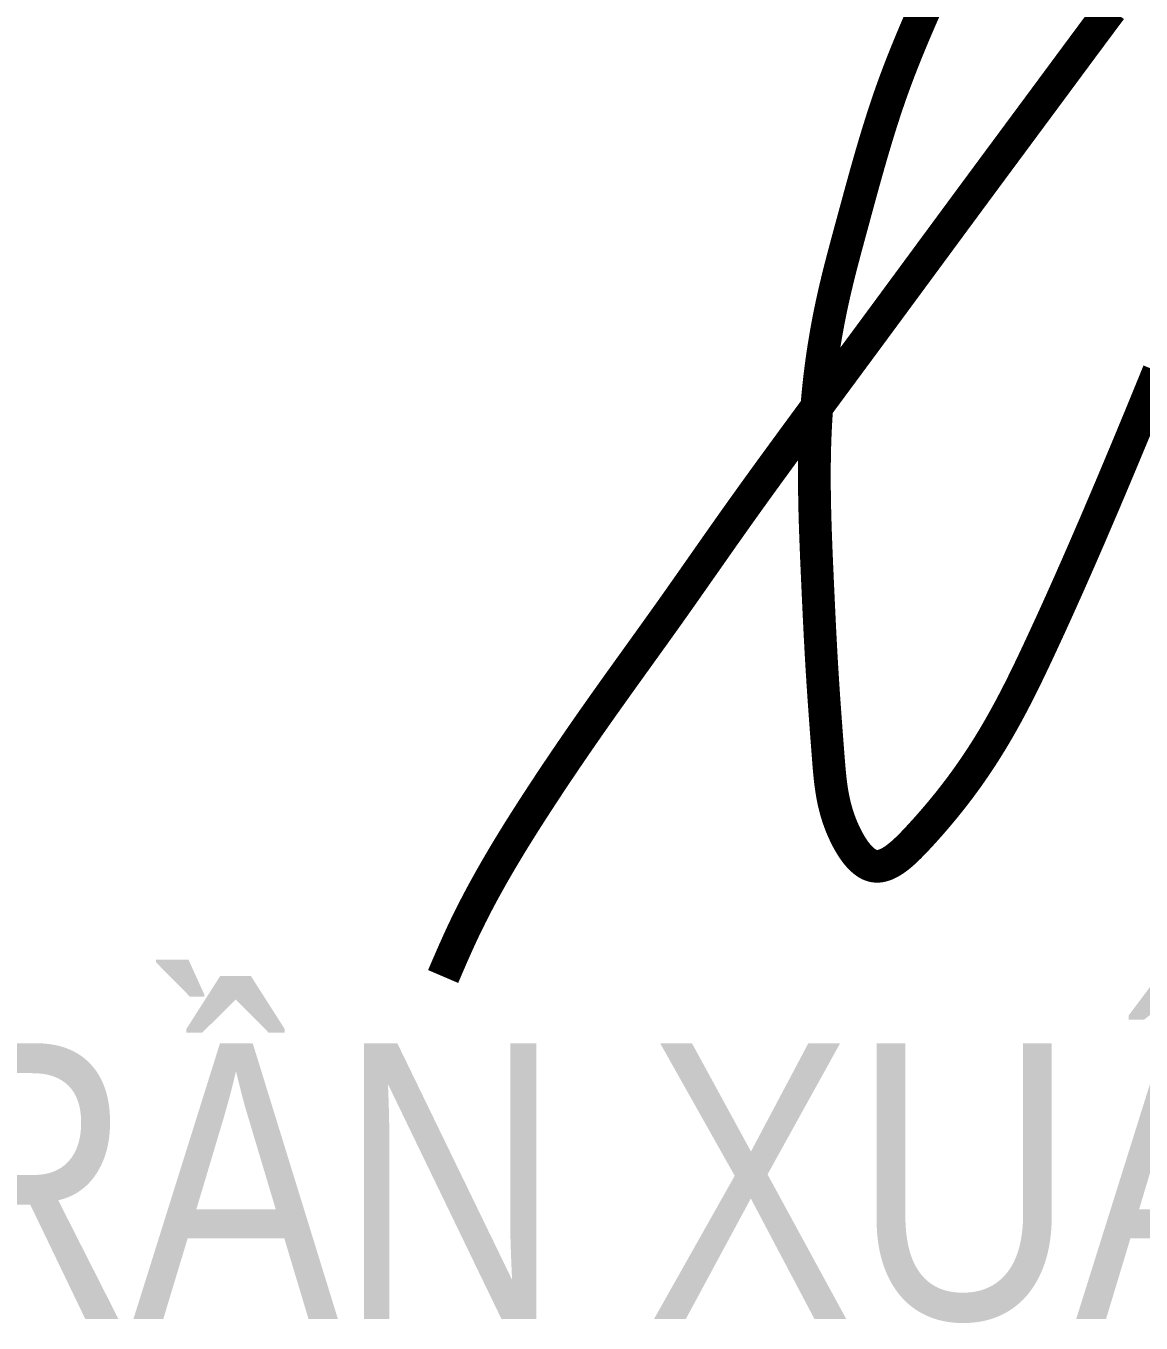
# Model space of a CAD drawing. Header units: millimetres. Extents: x 596422 to 1674380, y -367470 to 58862.
# Drawn here: x 785400 to 786167, y 6424 to 7317 of the extents above; entities that cross this region are included whole.
import ezdxf
from ezdxf.enums import TextEntityAlignment as Align

# ---------------------------------------------------------------- set-up
doc = ezdxf.new("R2010")
doc.units = ezdxf.units.MM
doc.header["$LTSCALE"] = 600
doc.header["$MEASUREMENT"] = 0
doc.layers.get('0').update_dxf_attribs({"lineweight": 0})
for name, color, linetype, lineweight in [('2110 dim 0.13', 149, 'Continuous', 13), ('ISO', 33, 'Continuous', 15), ('LC Text1', 3, 'Continuous', 20), ('LC Text2', 7, 'Continuous', 25)]:
    doc.layers.add(name, color=color, linetype=linetype, lineweight=lineweight)
doc.styles.add('ALC2', font='VHARIAL.TTF', dxfattribs={"width": 0.8})
doc.styles.add('Title', font='VHAVAN.TTF', dxfattribs={"width": 0.8})

# ---------------------------------------------------------------- blocks, each defined once
blk = doc.blocks.new('chukyLong')
at = {"layer": 'ISO', "ltscale": 2, "const_width": 50}
for points in [[(-25585.878460513, -150282.6960834), (-25592.68291131073, -150298.2553592259), (-25596.05495631478, -150306.0463244238), (-25599.40357691238, -150313.8460101562), (-25602.72629499612, -150321.6552931814), (-25606.02063245858, -150329.4750502578), (-25609.28411119233, -150337.3061581439), (-25612.51425308995, -150345.1494935981), (-25615.70858004402, -150353.0059333787), (-25618.86461394711, -150360.8763542442), (-25621.97987669182, -150368.7616329529), (-25625.05189017072, -150376.6626462632), (-25628.07817627637, -150384.5802709336), (-25631.05625690137, -150392.5153837223), (-25634.77887560595, -150402.6577542229), (-25636.85818588073, -150408.4414719949), (-25639.68047791899, -150416.4329550515), (-25642.45270173555, -150424.442483331), (-25645.17704514916, -150432.469223693), (-25647.85569597859, -150440.5123429974), (-25650.49084204258, -150448.571008104), (-25653.08467115989, -150456.6443858724), (-25655.63937114927, -150464.7316431623), (-25658.15712982948, -150472.8319468337), (-25660.64013501928, -150480.9444637462), (-25663.09057453741, -150489.0683607595), (-25665.51063620263, -150497.2028047335), (-25667.90250783371, -150505.3469625278), (-25670.26837724939, -150513.5000010023), (-25672.61043226842, -150521.6610870166), (-25677.23185039158, -150538.004069104), (-25681.78426475322, -150554.3692436679), (-25686.28517790339, -150570.7499455864), (-25690.75209239213, -150587.1395097375), (-25697.72173999381, -150612.811020573), (-25704.09796439542, -150636.3028798919), (-25708.50311403663, -150652.6929747032), (-25712.83343637187, -150669.0990111437), (-25714.9595276883, -150677.3111126659), (-25717.0537006445, -150685.5309258246), (-25719.11155139589, -150693.7596926963), (-25721.12867609788, -150701.9986553573), (-25723.1006709059, -150710.249055884), (-25725.95105725781, -150722.5896788159), (-25726.89174309888, -150726.7891004487), (-25728.7041376729, -150735.0802977851), (-25730.45986269333, -150743.3852396772), (-25732.15854559159, -150751.7034022033), (-25733.79981379912, -150760.0342614418), (-25735.38329474737, -150768.3772934709), (-25736.90861586777, -150776.7319743689), (-25738.37540459177, -150785.0977802144), (-25739.7832883508, -150793.4741870854), (-25741.1318945763, -150801.8606710605), (-25742.42085069971, -150810.2567082178), (-25743.64978415248, -150818.6617746358), (-25744.81832236603, -150827.0753463928), (-25745.92609277182, -150835.4968995671), (-25746.97272280127, -150843.925910237), (-25747.95783988583, -150852.3618544809), (-25748.88107145693, -150860.8042083771), (-25749.74204494602, -150869.2524480039), (-25750.54038778455, -150877.7060494396), (-25751.27572740393, -150886.1644887627), (-25752.19277116438, -150897.9325216657), (-25752.55599794929, -150903.0937962107), (-25753.10168104351, -150911.5637941698), (-25753.58676101837, -150920.0369959801), (-25754.01328235161, -150928.5131645382), (-25754.38328952094, -150936.9920627408), (-25754.69882700411, -150945.4734534845), (-25754.96193927885, -150953.9570996662), (-25755.17467082288, -150962.4427641825), (-25755.33906611393, -150970.93020993), (-25755.45716962975, -150979.4191998055), (-25755.53102584804, -150987.9094967056), (-25755.56267924655, -150996.4008635271), (-25755.55417430302, -151004.8930631666), (-25755.50755549515, -151013.3858585208), (-25755.4248673007, -151021.8790124865), (-25755.30815419738, -151030.3722879602), (-25755.15946066293, -151038.8654478387), (-25754.98083117509, -151047.3582550186), (-25754.77431021156, -151055.8504723968), (-25754.28577176843, -151072.8321893343), (-25753.71020115539, -151089.8087018247), (-25753.06395419427, -151106.7781130416), (-25752.36338670693, -151123.7385261584), (-25751.62485451519, -151140.6880443487), (-25750.78999012729, -151159.2767883506), (-25749.31746291199, -151191.4627578749), (-25748.52030902377, -151208.3765064185), (-25747.69725018062, -151225.2964250851), (-25746.84062104811, -151242.2297643218), (-25745.94275629182, -151259.1837745757), (-25744.9959905773, -151276.1657062937), (-25743.8896811463, -151294.8742544697), (-25742.92706947279, -151310.2381493464), (-25741.80418848359, -151327.3121947913), (-25740.63255935257, -151344.3778289665), (-25739.42072847279, -151361.4079289767), (-25738.17724223734, -151378.3753719265), (-25737.54629910908, -151386.8271210991), (-25736.9106470393, -151395.2530349209), (-25736.27135432713, -151403.6497230299), (-25735.62948927172, -151412.0137950644), (-25734.98612017219, -151420.3418606623), (-25734.22178556645, -151430.1781269766), (-25733.69577671191, -151436.8777076965), (-25733.02031906114, -151445.090502161), (-25732.27942700141, -151453.2799984617), (-25731.87301914303, -151457.36947901), (-25731.43654397219, -151461.4572980685), (-25730.96543191884, -151465.544843321), (-25730.4551134129, -151469.6335024512), (-25729.9010188843, -151473.7246631429), (-25729.29857876297, -151477.8197130797), (-25728.64322347884, -151481.9200399456), (-25727.93038346185, -151486.0270314241), (-25727.15548914191, -151490.142075199), (-25726.31397094897, -151494.2665589541), (-25725.40125931295, -151498.401870373), (-25724.41278466378, -151502.5493971396), (-25723.34397743138, -151506.7105269376), (-25722.1902680457, -151510.8866474506), (-25720.94708693665, -151515.0791463625), (-25719.60986453417, -151519.289411357), (-25718.90455985725, -151521.4016397864), (-25718.17403126819, -151523.5188301178), (-25717.41770757074, -151525.6411558118), (-25716.63501756863, -151527.7687903287), (-25715.82539006562, -151529.901907129), (-25714.98825386544, -151532.0406796733), (-25714.12303777183, -151534.185281422), (-25713.22917058853, -151536.3358858355), (-25712.30608111928, -151538.4926663744), (-25711.35319816784, -151540.655796499), (-25710.74237471433, -151542.0108086868), (-25709.35625524899, -151545.0000822647), (-25708.31259210256, -151547.1761713239), (-25707.23952635532, -151549.3498933373), (-25706.13761335375, -151551.5174596497), (-25705.00740844429, -151553.6750816056), (-25703.84946697341, -151555.8189705497), (-25702.66434428757, -151557.9453378266), (-25701.45259573322, -151560.0503947811), (-25700.21477665683, -151562.1303527577), (-25698.95144240485, -151564.1814231011), (-25697.66314832374, -151566.199817156), (-25696.35044975997, -151568.181746267), (-25695.01390206, -151570.1234217788), (-25693.65406057028, -151572.021055036), (-25692.27148063727, -151573.8708573833), (-25690.86671760743, -151575.6690401653), (-25689.44032682723, -151577.4118147267), (-25687.99286364311, -151579.0953924122), (-25686.52488340155, -151580.7159845664), (-25685.036941449, -151582.2698025339), (-25683.52959313192, -151583.7530576594), (-25682.00339379677, -151585.1619612875), (-25680.45889879002, -151586.492724763), (-25678.8966634581, -151587.7415594304), (-25677.3172431475, -151588.9046766344), (-25675.72119320467, -151589.9782877198), (-25674.10906897607, -151590.958604031), (-25673.29715255037, -151591.4125926915), (-25672.48142580815, -151591.8418369128), (-25671.66195816773, -151592.2458631129), (-25670.83881904739, -151592.6241977099), (-25670.01207786545, -151592.9763671218), (-25669.18180404022, -151593.3018977668), (-25668.34806699002, -151593.6003160629), (-25667.51093613313, -151593.8711484282), (-25666.67048088788, -151594.1139212809), (-25665.82677067257, -151594.3281610389), (-25665.16453942652, -151594.4755570986), (-25664.12986492343, -151594.6694064066), (-25663.27681597765, -151594.7965132097), (-25662.42080387192, -151594.8951045581), (-25661.561904399, -151594.9655689973), (-25660.70019335169, -151595.0082950725), (-25659.83574652276, -151595.023671329), (-25658.96863970498, -151595.0120863122), (-25658.09894869114, -151594.9739285674), (-25657.22674927401, -151594.9095866401), (-25656.35211724637, -151594.8194490754), (-25655.47512840102, -151594.7039044188), (-25654.59585853071, -151594.5633412155), (-25653.71438342823, -151594.398148011), (-25651.94512069787, -151593.9954257794), (-25650.1679465522, -151593.4988460867), (-25648.38346733342, -151592.9115172956), (-25646.59228938377, -151592.2365477688), (-25644.79501904549, -151591.477045869), (-25642.99226266081, -151590.6361199588), (-25641.18462657194, -151589.7168784011), (-25639.37271712114, -151588.7224295583), (-25637.55714065062, -151587.6558817934), (-25635.73850350262, -151586.5203434689), (-25633.91741201938, -151585.3189229475), (-25632.09447254312, -151584.0547285919), (-25630.27029141607, -151582.7308687649), (-25628.44547498047, -151581.3504518291), (-25626.62062957854, -151579.9165861472), (-25624.79636155253, -151578.4323800819), (-25622.97327724464, -151576.900941996), (-25621.15198299714, -151575.3253802519), (-25619.33308515223, -151573.7088032126), (-25617.51719005216, -151572.0543192407), (-25615.70490403915, -151570.3650366988), (-25613.89683345543, -151568.6440639497), (-25612.09358464325, -151566.894509356), (-25610.29576394482, -151565.1194812805), (-25606.71883225816, -151561.5054381347), (-25603.17088913332, -151557.8268014138), (-25599.65678530813, -151554.1084380193), (-25596.10696306505, -151550.2948116418), (-25592.74865561487, -151546.64807834), (-25589.35904870545, -151542.9312457475), (-25586.01200272541, -151539.2244729877), (-25582.70696959899, -151535.5275159316), (-25579.44340125042, -151531.8401304497), (-25576.22074960392, -151528.1620724127), (-25573.03846658373, -151524.4930976914), (-25569.89600411408, -151520.8329621564), (-25566.7928141192, -151517.1814216783), (-25563.72834852331, -151513.538232128), (-25560.70205925065, -151509.9031493761), (-25557.71339822545, -151506.2759292933), (-25554.76181737195, -151502.6563277504), (-25551.84676861436, -151499.0441006178), (-25548.96770387691, -151495.4390037665), (-25546.12407508385, -151491.8407930671), (-25543.3153341594, -151488.2492243903), (-25540.54093302779, -151484.6640536067), (-25537.80032361325, -151481.085036587), (-25535.09295784002, -151477.511929202), (-25532.41828763231, -151473.9444873224), (-25529.77576491438, -151470.3824668188), (-25527.16484161042, -151466.825623562), (-25524.5849696447, -151463.2737134226), (-25522.03560094142, -151459.7264922714), (-25519.51618742483, -151456.1837159789), (-25517.02618101916, -151452.645140416), (-25514.56503364863, -151449.1105214533), (-25512.13219723746, -151445.5796149615), (-25509.72712370992, -151442.0521768113), (-25507.3492649902, -151438.5279628734), (-25504.99807300255, -151435.0067290185), (-25502.67299967119, -151431.4882311173), (-25500.37349692036, -151427.9722250405), (-25498.09901667429, -151424.4584666587), (-25493.62293139334, -151417.4367164632), (-25489.24035922217, -151410.4210274964), (-25484.94691555464, -151403.4094467237), (-25480.73821578459, -151396.4000211108), (-25476.60987530585, -151389.3907976232), (-25472.55750951228, -151382.3798232265), (-25468.5767337977, -151375.3651448863), (-25464.66316355598, -151368.344809568), (-25460.81241418095, -151361.3168642372), (-25457.02010106644, -151354.2793558596), (-25453.28183960632, -151347.2303314006), (-25449.59324519441, -151340.1678378257), (-25445.94993322456, -151333.0899221007), (-25442.34751909061, -151325.994631191), (-25438.78161818641, -151318.8800120622), (-25435.2478459058, -151311.7441116798), (-25431.74181764263, -151304.5849770094), (-25428.25914879072, -151297.4006550166), (-25424.79545474393, -151290.1891926668), (-25421.3463508961, -151282.9486369258), (-25417.90745264107, -151275.6770347589), (-25414.47437537269, -151268.3724331319), (-25411.93713517261, -151262.9490616412), (-25407.60969558998, -151253.6574406481), (-25404.17516329393, -151246.2469907569), (-25400.73940980489, -151238.8026442256), (-25397.30269363512, -151231.3255069199), (-25393.86527329684, -151223.8166847059), (-25390.42740730231, -151216.2772834495), (-25386.98935416376, -151208.7084090167), (-25383.55137239343, -151201.1111672732), (-25380.11372050357, -151193.4866640852), (-25376.67665700642, -151185.8360053185), (-25369.80532923922, -151170.4606445126), (-25362.93945718976, -151154.9939317832), (-25356.08110895599, -151139.4447140577), (-25349.23235263583, -151123.8218382634), (-25342.39525632722, -151108.1341513279), (-25335.5718881281, -151092.3905001786), (-25328.7643161364, -151076.5997317428), (-25321.97460845006, -151060.7706929482), (-25315.20483316702, -151044.9122307221), (-25308.45705838521, -151029.0331919919), (-25301.73335220256, -151013.1424236851), (-25295.03578271703, -150997.2487727292), (-25288.36641802653, -150981.3610860516), (-25284.87152488908, -150973.0123536718), (-25275.11920767685, -150949.6335721873), (-25268.54176751022, -150933.7966522292), (-25261.9944667305, -150917.9759644168), (-25255.47681185648, -150902.1702028697), (-25248.98830940697, -150886.3780617076), (-25242.52846590074, -150870.5982350501), (-25236.0967878566, -150854.8294170168), (-25229.69278179335, -150839.0703017274)], [(-25302.74513380189, -150285.3311057648), (-25323.02988018786, -150312.5374705319), (-25343.26214884873, -150339.7829571573), (-25363.46011670083, -150367.0540016838), (-25393.3763739315, -150407.4974083703), (-25484.58780324324, -150530.7241801018), (-25513.4221350421, -150569.7412677521), (-25565.18264336626, -150639.9532923107), (-25665.51028136293, -150776.1796807715), (-25685.95760322438, -150803.8831622107), (-25726.27340553493, -150858.4837057749), (-25746.41711649701, -150885.7946587821), (-25766.53843465986, -150913.1224012974), (-25783.67411000404, -150936.4478384976), (-25806.67156594121, -150967.8595880632), (-25826.6478986595, -150995.2941410386), (-25836.60330850268, -151009.0350071263), (-25846.53292655646, -151022.7943498014), (-25856.43378723678, -151036.5742317047), (-25866.30292495956, -151050.3767154767), (-25874.20632234092, -151061.4827254856), (-25885.93701545536, -151078.0557314589), (-25895.70795035917, -151091.9279853959), (-25905.45719200663, -151105.8156492803), (-25924.91859762504, -151133.6173373758), (-25944.37723649578, -151161.4210567142), (-25954.12301970864, -151175.3112596523), (-25963.889112804, -151189.1870682646), (-25975.2716106525, -151205.2854200207), (-25983.50884674588, -151216.8766145537), (-25993.36465518194, -151230.6888100384), (-26003.2428438003, -151244.4851331181), (-26042.83724408083, -151299.6124729076), (-26052.72071659874, -151313.4050126018), (-26062.58392249414, -151327.2119113466), (-26072.41975396627, -151341.0382077177), (-26082.41957944976, -151355.1702786009), (-26091.981642165, -151368.7685588554), (-26101.69835746244, -151382.6790101925), (-26111.36911641626, -151396.621576077), (-26120.99178634305, -151410.597538278), (-26130.56423455942, -151424.6081785647), (-26140.08432838196, -151438.6547787065), (-26149.54993512727, -151452.7386204725), (-26158.95892211193, -151466.8609856319), (-26168.30915665254, -151481.023155954), (-26176.77971970143, -151493.9689790022), (-26186.82270004937, -151509.4731259524), (-26195.97091802631, -151523.7689929791), (-26200.51276061867, -151530.937340516), (-26205.03107896618, -151538.1203539083), (-26209.52436308326, -151545.3188255358), (-26213.99110298433, -151552.5335477781), (-26218.42978868382, -151559.7653130149), (-26222.83891019615, -151567.014913626), (-26227.21695753575, -151574.2831419912), (-26231.56242071704, -151581.5707904902), (-26235.87378975443, -151588.8786515026), (-26240.14955466236, -151596.2075174083), (-26244.38820545525, -151603.5581805869), (-26248.5882321475, -151610.9314334182), (-26251.11786846503, -151615.4178135578), (-26256.86622008042, -151625.7486959599), (-26260.94069111329, -151633.1937330545), (-26264.9696844007, -151640.6635648328), (-26268.95134993292, -151648.1585806412), (-26272.88383770021, -151655.6791698263), (-26276.76529769283, -151663.2257217344), (-26280.59387990105, -151670.7986257119), (-26284.36773431513, -151678.3982711054), (-26288.08501092532, -151686.0250472613), (-26293.27956207941, -151696.9383695796), (-26295.34271541437, -151701.3614329807), (-26298.8847189203, -151709.0696669227), (-26302.3768765631, -151716.8008182077), (-26305.82630918037, -151724.5516129298), (-26309.24013760969, -151732.3187771825), (-26315.98946525485, -151747.8891186558), (-26322.68182619929, -151763.4856513784)]]:
    blk.add_lwpolyline(points, dxfattribs=at)
blk = doc.blocks.new('ALC')
at = {"layer": '2110 dim 0.13', "xscale": 0.4505600000000002, "yscale": 0.4505600000000002, "zscale": 0.4505600000000002}
blk.add_blockref('chukyLong', (50112.37761031492, 65457.98044361967), dxfattribs=at)
at = {"layer": 'LC Text1', "style": 'Title'}
for tag, width, p, p2 in [('TENBANVE1', 1.985741806082449, (36912.6576448679, -10202.4053179175), (40339.14494544268, -10202.4053179175)), ('TENBANVE2', 1.422785707095644, (36912.6576448679, -10879.11064330491), (40339.14494544268, -10879.11064330491))]:
    blk.add_attdef(tag, text='', height=249.9999935159641, dxfattribs=dict(at, width=width)).set_placement(p, p2, align=Align.FIT)
at = {"layer": 'LC Text1', "style": 'ALC2', "width": 0.8}
blk.add_attdef('KYHIEU', text='', height=190, dxfattribs=at).set_placement((39525.00602167845, -14180.00080568343), align=Align.CENTER)
at = {"layer": 'LC Text2', "style": 'ALC2', "width": 0.8}
blk.add_text('ks. TRÇN XU¢N LONG', height=190, dxfattribs=at).set_placement((37354.61742451943, -3156.487771928339))

msp = doc.modelspace()

# ---------------------------------------------------------------- block references
msp.add_blockref('ALC', (747434.5099925209, 9583.517384484396))

doc.saveas('drawing.dxf')
